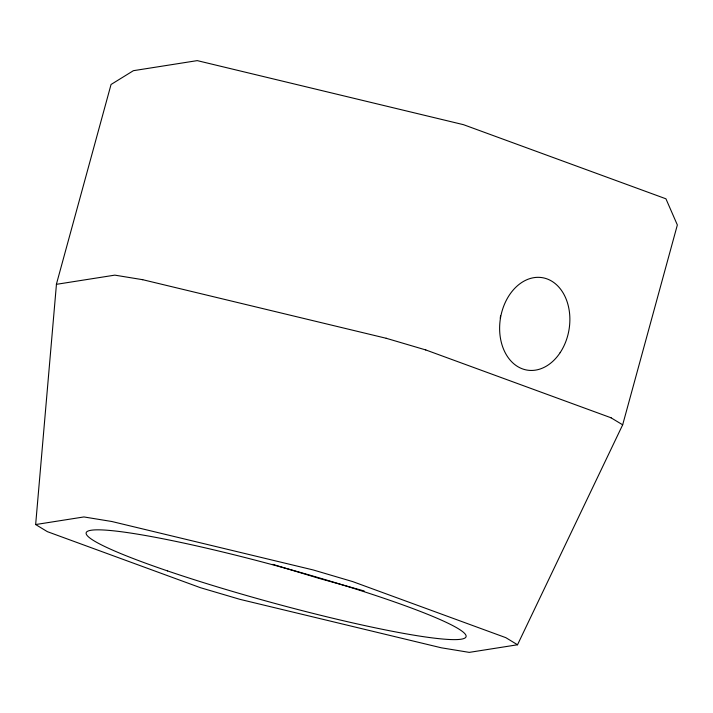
<?xml version="1.0" encoding="UTF-8"?>
<svg xmlns="http://www.w3.org/2000/svg" width="713" height="713" viewBox="0 0 713 713"><rect width="100%" height="100%" fill="white"/><g stroke="black" fill="none" stroke-linecap="round" stroke-linejoin="round"><path stroke-width="1.07" d="M142.725 279.701L114.82 275.138L56.372 284.335L111.05 84.482L133.402 70.685L197.243 60.623L463.512 124.686L665.933 198.802L677.35 224.969L622.672 424.823L517.522 644.775L469.252 652.377L441.347 647.805L240.031 599.375L200.415 587.69L47.361 531.657L35.65 524.545L56.443 284.327M35.65 524.545L83.92 516.943L111.825 521.506L313.141 569.937L352.757 581.621L505.802 637.654L517.522 644.775M142.422 279.63L386.482 338.345M364.165 590.97L319.192 578.412L277.803 565.899M386.188 338.274L425.804 349.958M272.874 564.34L276.813 565.587M425.572 349.869L611.121 417.809M610.889 417.72L622.672 424.823M500.544 315.966A46.826 34.75 -80.7 0 1 500.232 318.167M560.142 352.668A46.826 34.75 -80.7 0 0 543.065 277.803A46.826 34.75 -80.7 0 0 501.034 341.179A46.826 34.75 -80.7 0 0 560.142 352.668M167.591 570.935A196.913 18.36 15.3 0 0 465.553 637.538A196.913 18.36 15.3 0 0 195.505 545.65A196.913 18.36 15.3 0 0 167.591 570.935"/></g></svg>
